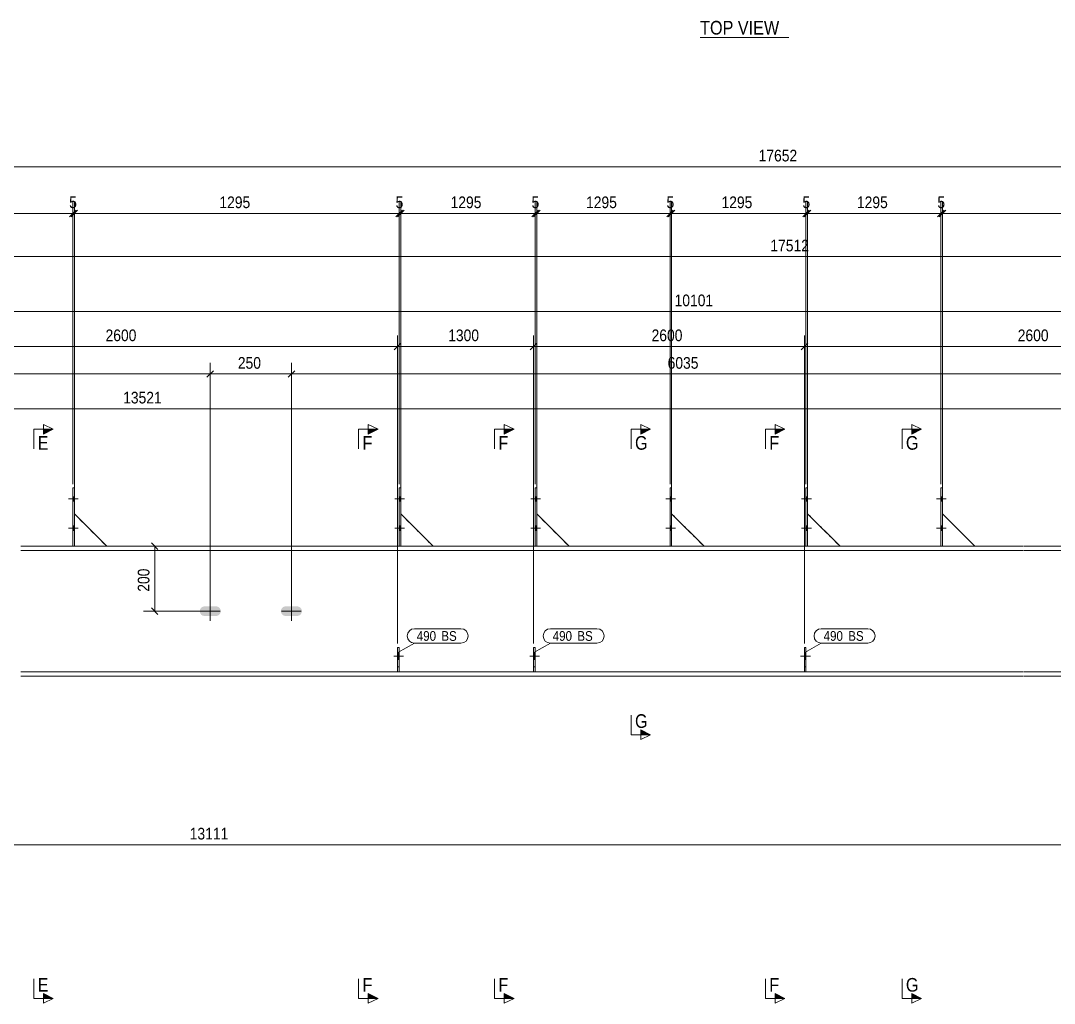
# Model space of a CAD drawing. Header units: millimetres. Extents: x 2 to 1174, y 1 to 825.
# Drawn here: x 360.1 to 625.7, y 324.3 to 576.7 of the extents above; entities that cross this region are included whole.
import ezdxf

# ---------------------------------------------------------------- set-up
doc = ezdxf.new("R2010")
doc.units = ezdxf.units.MM
for name, pattern in [('XKITLINE00', [0]), ('XKITLINE01', [4, 1, -1, 1, -1]), ('XKITLINE02', [4, 2, -2])]:
    doc.linetypes.add(name, pattern=pattern)
for name, color, linetype, lineweight in [('Bolt', 3, 'Continuous', 0), ('Dimensions', 7, 'Continuous', 0), ('OtherObjectType', 7, 'Continuous', 0), ('Part', 2, 'Continuous', 0), ('PartMark', 7, 'Continuous', 0), ('Section', 6, 'Continuous', 0)]:
    doc.layers.add(name, color=color, linetype=linetype, lineweight=lineweight)
doc.styles.add('ARIAL', font='ARIAL.TTF')

# ---------------------------------------------------------------- blocks, each defined once
blk = doc.blocks.new('*A28')
at = {"layer": 'Part', "color": 2, "linetype": 'XKITLINE00', "lineweight": 0}
blk.add_line((382.22, 441.72), (373.89, 450.06), dxfattribs=at)
at = {"layer": 'Part', "color": 7, "linetype": 'XKITLINE01', "lineweight": 0}
for p, q in [((373.89, 450.06), (373.89, 441.72)), ((373.89, 450.06), (373.89, 450.06)), ((373.89, 450.06), (382.22, 441.72)), ((373.89, 441.72), (373.89, 450.06)), ((373.89, 441.72), (382.22, 441.72))]:
    blk.add_line(p, q, dxfattribs=at)
blk = doc.blocks.new('*A29')
at = {"layer": 'Part', "color": 2, "linetype": 'XKITLINE00', "lineweight": 0}
for p, q in [((373.89, 456.72), (373.47, 456.72)), ((373.47, 456.72), (373.47, 441.72)), ((373.89, 441.72), (373.89, 456.72))]:
    blk.add_line(p, q, dxfattribs=at)
at = {"layer": 'Part', "color": 7, "linetype": 'XKITLINE01', "lineweight": 0}
blk.add_line((373.47, 441.72), (373.89, 441.72), dxfattribs=at)
blk = doc.blocks.new('*A30')
at = {"layer": 'Part', "color": 2, "linetype": 'XKITLINE00', "lineweight": 0}
blk.add_line((466.09, 441.72), (457.75, 450.06), dxfattribs=at)
at = {"layer": 'Part', "color": 7, "linetype": 'XKITLINE01', "lineweight": 0}
for p, q in [((457.75, 450.06), (457.75, 441.72)), ((457.75, 450.06), (457.75, 450.06)), ((457.75, 450.06), (466.09, 441.72)), ((457.75, 441.72), (457.75, 450.06)), ((457.75, 441.72), (466.09, 441.72))]:
    blk.add_line(p, q, dxfattribs=at)
blk = doc.blocks.new('*A31')
at = {"layer": 'Part', "color": 2, "linetype": 'XKITLINE00', "lineweight": 0}
for p, q in [((457.75, 456.72), (457.34, 456.72)), ((457.34, 456.72), (457.34, 441.72)), ((457.75, 441.72), (457.75, 456.72))]:
    blk.add_line(p, q, dxfattribs=at)
at = {"layer": 'Part', "color": 7, "linetype": 'XKITLINE01', "lineweight": 0}
blk.add_line((457.34, 441.72), (457.75, 441.72), dxfattribs=at)
blk = doc.blocks.new('*A32')
at = {"layer": 'Part', "color": 2, "linetype": 'XKITLINE00', "lineweight": 0}
for p, q in [((491.85, 409.47), (491.85, 415.72)), ((491.85, 415.72), (492.27, 415.72)), ((492.27, 415.72), (492.27, 409.47))]:
    blk.add_line(p, q, dxfattribs=at)
at = {"layer": 'Part', "color": 7, "linetype": 'XKITLINE01', "lineweight": 0}
for p, q in [((491.85, 410.72), (492.27, 410.72)), ((492.27, 409.47), (491.85, 409.47))]:
    blk.add_line(p, q, dxfattribs=at)
blk = doc.blocks.new('*A33')
at = {"layer": 'Part', "color": 7, "linetype": 'XKITLINE01', "lineweight": 0}
for p, q in [((491.85, 415.72), (491.85, 409.47)), ((492.27, 415.72), (491.85, 415.72)), ((492.27, 409.47), (492.27, 415.72)), ((491.85, 410.72), (492.27, 410.72)), ((491.85, 409.47), (492.27, 409.47))]:
    blk.add_line(p, q, dxfattribs=at)
blk = doc.blocks.new('*A34')
at = {"layer": 'Part', "color": 2, "linetype": 'XKITLINE00', "lineweight": 0}
blk.add_line((501.02, 441.72), (492.69, 450.06), dxfattribs=at)
at = {"layer": 'Part', "color": 7, "linetype": 'XKITLINE01', "lineweight": 0}
for p, q in [((492.69, 450.06), (492.69, 441.72)), ((492.69, 450.06), (492.69, 450.06)), ((492.69, 450.06), (501.02, 441.72)), ((492.69, 441.72), (492.69, 450.06)), ((492.69, 441.72), (501.02, 441.72))]:
    blk.add_line(p, q, dxfattribs=at)
blk = doc.blocks.new('*A35')
at = {"layer": 'Part', "color": 2, "linetype": 'XKITLINE00', "lineweight": 0}
for p, q in [((492.69, 456.72), (492.27, 456.72)), ((492.27, 456.72), (492.27, 441.72)), ((492.69, 441.72), (492.69, 456.72))]:
    blk.add_line(p, q, dxfattribs=at)
at = {"layer": 'Part', "color": 7, "linetype": 'XKITLINE01', "lineweight": 0}
blk.add_line((492.27, 441.72), (492.69, 441.72), dxfattribs=at)
blk = doc.blocks.new('*A36')
at = {"layer": 'Part', "color": 2, "linetype": 'XKITLINE00', "lineweight": 0}
blk.add_line((535.69, 441.72), (527.35, 450.06), dxfattribs=at)
at = {"layer": 'Part', "color": 7, "linetype": 'XKITLINE01', "lineweight": 0}
for p, q in [((527.35, 450.06), (527.35, 441.72)), ((527.35, 450.06), (527.35, 450.06)), ((527.35, 450.06), (535.69, 441.72)), ((527.35, 441.72), (527.35, 450.06)), ((527.35, 441.72), (535.69, 441.72))]:
    blk.add_line(p, q, dxfattribs=at)
blk = doc.blocks.new('*A37')
at = {"layer": 'Part', "color": 2, "linetype": 'XKITLINE00', "lineweight": 0}
for p, q in [((527.35, 456.72), (526.94, 456.72)), ((526.94, 456.72), (526.94, 441.72)), ((527.35, 441.72), (527.35, 456.72))]:
    blk.add_line(p, q, dxfattribs=at)
at = {"layer": 'Part', "color": 7, "linetype": 'XKITLINE01', "lineweight": 0}
blk.add_line((526.94, 441.72), (527.35, 441.72), dxfattribs=at)
blk = doc.blocks.new('*A38')
at = {"layer": 'Part', "color": 2, "linetype": 'XKITLINE00', "lineweight": 0}
for p, q in [((561.45, 409.47), (561.45, 415.72)), ((561.45, 415.72), (561.87, 415.72)), ((561.87, 415.72), (561.87, 409.47))]:
    blk.add_line(p, q, dxfattribs=at)
at = {"layer": 'Part', "color": 7, "linetype": 'XKITLINE01', "lineweight": 0}
for p, q in [((561.45, 410.72), (561.87, 410.72)), ((561.87, 409.47), (561.45, 409.47))]:
    blk.add_line(p, q, dxfattribs=at)
blk = doc.blocks.new('*A39')
at = {"layer": 'Part', "color": 7, "linetype": 'XKITLINE01', "lineweight": 0}
for p, q in [((561.45, 415.72), (561.45, 409.47)), ((561.87, 415.72), (561.45, 415.72)), ((561.87, 409.47), (561.87, 415.72)), ((561.45, 410.72), (561.87, 410.72)), ((561.45, 409.47), (561.87, 409.47))]:
    blk.add_line(p, q, dxfattribs=at)
blk = doc.blocks.new('*A40')
at = {"layer": 'Part', "color": 2, "linetype": 'XKITLINE00', "lineweight": 0}
blk.add_line((570.62, 441.72), (562.29, 450.06), dxfattribs=at)
at = {"layer": 'Part', "color": 7, "linetype": 'XKITLINE01', "lineweight": 0}
for p, q in [((562.29, 450.06), (562.29, 441.72)), ((562.29, 450.06), (562.29, 450.06)), ((562.29, 450.06), (570.62, 441.72)), ((562.29, 441.72), (562.29, 450.06)), ((562.29, 441.72), (570.62, 441.72))]:
    blk.add_line(p, q, dxfattribs=at)
blk = doc.blocks.new('*A41')
at = {"layer": 'Part', "color": 2, "linetype": 'XKITLINE00', "lineweight": 0}
for p, q in [((562.29, 456.72), (561.87, 456.72)), ((561.87, 456.72), (561.87, 441.72)), ((562.29, 441.72), (562.29, 456.72))]:
    blk.add_line(p, q, dxfattribs=at)
at = {"layer": 'Part', "color": 7, "linetype": 'XKITLINE01', "lineweight": 0}
blk.add_line((561.87, 441.72), (562.29, 441.72), dxfattribs=at)
blk = doc.blocks.new('*A42')
at = {"layer": 'Part', "color": 2, "linetype": 'XKITLINE00', "lineweight": 0}
blk.add_line((605.29, 441.72), (596.95, 450.06), dxfattribs=at)
at = {"layer": 'Part', "color": 7, "linetype": 'XKITLINE01', "lineweight": 0}
for p, q in [((596.95, 450.06), (596.95, 441.72)), ((596.95, 450.06), (596.95, 450.06)), ((596.95, 450.06), (605.29, 441.72)), ((596.95, 441.72), (596.95, 450.06)), ((596.95, 441.72), (605.29, 441.72))]:
    blk.add_line(p, q, dxfattribs=at)
blk = doc.blocks.new('*A43')
at = {"layer": 'Part', "color": 2, "linetype": 'XKITLINE00', "lineweight": 0}
for p, q in [((596.95, 456.72), (596.54, 456.72)), ((596.54, 456.72), (596.54, 441.72)), ((596.95, 441.72), (596.95, 456.72))]:
    blk.add_line(p, q, dxfattribs=at)
at = {"layer": 'Part', "color": 7, "linetype": 'XKITLINE01', "lineweight": 0}
blk.add_line((596.54, 441.72), (596.95, 441.72), dxfattribs=at)
blk = doc.blocks.new('*A63')
at = {"layer": 'Bolt'}
for points in [[(406.21, 424.58), (406.11, 425.06), (406.21, 425.53), (406.48, 425.94), (406.88, 426.21), (407.36, 426.31), (410.28, 426.31), (410.76, 426.21), (411.16, 425.94), (411.43, 425.53), (411.53, 425.06), (411.43, 424.58), (411.16, 424.17), (410.76, 423.9), (410.28, 423.81), (407.36, 423.81), (406.88, 423.9), (406.48, 424.17)], [(427.04, 424.58), (426.94, 425.06), (427.04, 425.53), (427.31, 425.94), (427.72, 426.21), (428.19, 426.31), (431.11, 426.31), (431.59, 426.21), (431.99, 425.94), (432.27, 425.53), (432.36, 425.06), (432.27, 424.58), (431.99, 424.17), (431.59, 423.9), (431.11, 423.81), (428.19, 423.81), (427.72, 423.9), (427.31, 424.17)], [(629.27, 424.58), (629.18, 425.06), (629.27, 425.53), (629.54, 425.94), (629.95, 426.21), (630.43, 426.31), (633.34, 426.31), (633.82, 426.21), (634.23, 425.94), (634.5, 425.53), (634.59, 425.06), (634.5, 424.58), (634.23, 424.17), (633.82, 423.9), (633.34, 423.81), (630.43, 423.81), (629.95, 423.9), (629.54, 424.17)], [(650.11, 424.58), (650.01, 425.06), (650.11, 425.53), (650.38, 425.94), (650.78, 426.21), (651.26, 426.31), (654.18, 426.31), (654.66, 426.21), (655.06, 425.94), (655.33, 425.53), (655.43, 425.06), (655.33, 424.58), (655.06, 424.17), (654.66, 423.9), (654.18, 423.81), (651.26, 423.81), (650.78, 423.9), (650.38, 424.17)]]:
    blk.add_hatch(color=3, dxfattribs=at).paths.add_polyline_path(points, flags=17)
at = {"layer": 'Bolt', "color": 3, "linetype": 'XKITLINE00', "lineweight": 0}
for p, q in [((411.32, 425.06), (406.32, 425.06)), ((408.82, 422.56), (408.82, 427.56)), ((432.15, 425.06), (427.15, 425.06)), ((429.65, 422.56), (429.65, 427.56)), ((634.39, 425.06), (629.39, 425.06)), ((631.89, 422.56), (631.89, 427.56)), ((655.22, 425.06), (650.22, 425.06)), ((652.72, 422.56), (652.72, 427.56))]:
    blk.add_line(p, q, dxfattribs=at)
blk = doc.blocks.new('*A66')
at = {"layer": 'Bolt', "color": 3, "linetype": 'XKITLINE02', "lineweight": 0}
for p, q in [((457.34, 414.29), (456.92, 414.29)), ((458.46, 413.47), (455.96, 413.47)), ((457.34, 412.65), (456.92, 412.65))]:
    blk.add_line(p, q, dxfattribs=at)
blk = doc.blocks.new('*A67')
at = {"layer": 'Bolt'}
blk.add_hatch(color=3, dxfattribs=at).paths.add_polyline_path([(457.34, 412.65), (456.92, 412.65), (456.92, 414.29), (457.34, 414.29)], flags=17)
at = {"layer": 'Bolt', "color": 3, "linetype": 'XKITLINE00', "lineweight": 0}
for p, q in [((457.34, 414.29), (456.92, 414.29)), ((458.46, 413.47), (455.96, 413.47)), ((457.34, 412.65), (456.92, 412.65))]:
    blk.add_line(p, q, dxfattribs=at)
blk = doc.blocks.new('*A81')
at = {"layer": 'Bolt'}
for points in [[(373.47, 454.47), (373.89, 454.47), (373.89, 453.31), (373.47, 453.31)], [(373.47, 454.47), (373.89, 454.47), (373.89, 453.31), (373.47, 453.31)], [(373.47, 446.97), (373.89, 446.97), (373.89, 445.81), (373.47, 445.81)], [(373.47, 446.97), (373.89, 446.97), (373.89, 445.81), (373.47, 445.81)]]:
    blk.add_hatch(color=3, dxfattribs=at).paths.add_polyline_path(points, flags=17)
at = {"layer": 'Bolt', "color": 3, "linetype": 'XKITLINE00', "lineweight": 0}
for p, q in [((373.89, 454.47), (373.47, 454.47)), ((373.89, 454.47), (373.47, 454.47)), ((374.85, 453.89), (372.35, 453.89)), ((374.85, 453.89), (372.35, 453.89)), ((373.89, 453.31), (373.47, 453.31)), ((373.89, 453.31), (373.47, 453.31)), ((374.85, 446.39), (372.35, 446.39)), ((374.85, 446.39), (372.35, 446.39)), ((373.89, 446.97), (373.47, 446.97)), ((373.89, 446.97), (373.47, 446.97)), ((373.89, 445.81), (373.47, 445.81)), ((373.89, 445.81), (373.47, 445.81))]:
    blk.add_line(p, q, dxfattribs=at)
blk = doc.blocks.new('*A82')
at = {"layer": 'Bolt'}
for points in [[(457.34, 454.47), (457.75, 454.47), (457.75, 453.31), (457.34, 453.31)], [(457.34, 454.47), (457.75, 454.47), (457.75, 453.31), (457.34, 453.31)], [(457.34, 446.97), (457.75, 446.97), (457.75, 445.81), (457.34, 445.81)], [(457.34, 446.97), (457.75, 446.97), (457.75, 445.81), (457.34, 445.81)]]:
    blk.add_hatch(color=3, dxfattribs=at).paths.add_polyline_path(points, flags=17)
at = {"layer": 'Bolt', "color": 3, "linetype": 'XKITLINE00', "lineweight": 0}
for p, q in [((457.75, 454.47), (457.34, 454.47)), ((457.75, 454.47), (457.34, 454.47)), ((458.72, 453.89), (456.22, 453.89)), ((458.72, 453.89), (456.22, 453.89)), ((457.75, 453.31), (457.34, 453.31)), ((457.75, 453.31), (457.34, 453.31)), ((458.72, 446.39), (456.22, 446.39)), ((458.72, 446.39), (456.22, 446.39)), ((457.75, 446.97), (457.34, 446.97)), ((457.75, 446.97), (457.34, 446.97)), ((457.75, 445.81), (457.34, 445.81)), ((457.75, 445.81), (457.34, 445.81))]:
    blk.add_line(p, q, dxfattribs=at)
blk = doc.blocks.new('*A83')
at = {"layer": 'Bolt'}
blk.add_hatch(color=3, dxfattribs=at).paths.add_polyline_path([(492.27, 412.65), (491.85, 412.65), (491.85, 414.29), (492.27, 414.29)], flags=17)
at = {"layer": 'Bolt', "color": 3, "linetype": 'XKITLINE00', "lineweight": 0}
for p, q in [((492.27, 414.29), (491.85, 414.29)), ((493.39, 413.47), (490.89, 413.47)), ((492.27, 412.65), (491.85, 412.65))]:
    blk.add_line(p, q, dxfattribs=at)
blk = doc.blocks.new('*A84')
at = {"layer": 'Bolt', "color": 3, "linetype": 'XKITLINE02', "lineweight": 0}
for p, q in [((492.27, 414.29), (491.85, 414.29)), ((493.39, 413.47), (490.89, 413.47)), ((492.27, 412.65), (491.85, 412.65))]:
    blk.add_line(p, q, dxfattribs=at)
blk = doc.blocks.new('*A85')
at = {"layer": 'Bolt'}
for points in [[(492.27, 454.47), (492.69, 454.47), (492.69, 453.31), (492.27, 453.31)], [(492.27, 454.47), (492.69, 454.47), (492.69, 453.31), (492.27, 453.31)], [(492.27, 446.97), (492.69, 446.97), (492.69, 445.81), (492.27, 445.81)], [(492.27, 446.97), (492.69, 446.97), (492.69, 445.81), (492.27, 445.81)]]:
    blk.add_hatch(color=3, dxfattribs=at).paths.add_polyline_path(points, flags=17)
at = {"layer": 'Bolt', "color": 3, "linetype": 'XKITLINE00', "lineweight": 0}
for p, q in [((492.69, 454.47), (492.27, 454.47)), ((492.69, 454.47), (492.27, 454.47)), ((493.65, 453.89), (491.15, 453.89)), ((493.65, 453.89), (491.15, 453.89)), ((492.69, 453.31), (492.27, 453.31)), ((492.69, 453.31), (492.27, 453.31)), ((493.65, 446.39), (491.15, 446.39)), ((493.65, 446.39), (491.15, 446.39)), ((492.69, 446.97), (492.27, 446.97)), ((492.69, 446.97), (492.27, 446.97)), ((492.69, 445.81), (492.27, 445.81)), ((492.69, 445.81), (492.27, 445.81))]:
    blk.add_line(p, q, dxfattribs=at)
blk = doc.blocks.new('*A86')
at = {"layer": 'Bolt'}
for points in [[(526.94, 454.47), (527.35, 454.47), (527.35, 453.31), (526.94, 453.31)], [(526.94, 454.47), (527.35, 454.47), (527.35, 453.31), (526.94, 453.31)], [(526.94, 446.97), (527.35, 446.97), (527.35, 445.81), (526.94, 445.81)], [(526.94, 446.97), (527.35, 446.97), (527.35, 445.81), (526.94, 445.81)]]:
    blk.add_hatch(color=3, dxfattribs=at).paths.add_polyline_path(points, flags=17)
at = {"layer": 'Bolt', "color": 3, "linetype": 'XKITLINE00', "lineweight": 0}
for p, q in [((527.35, 454.47), (526.94, 454.47)), ((527.35, 454.47), (526.94, 454.47)), ((528.32, 453.89), (525.82, 453.89)), ((528.32, 453.89), (525.82, 453.89)), ((527.35, 453.31), (526.94, 453.31)), ((527.35, 453.31), (526.94, 453.31)), ((528.32, 446.39), (525.82, 446.39)), ((528.32, 446.39), (525.82, 446.39)), ((527.35, 446.97), (526.94, 446.97)), ((527.35, 446.97), (526.94, 446.97)), ((527.35, 445.81), (526.94, 445.81)), ((527.35, 445.81), (526.94, 445.81))]:
    blk.add_line(p, q, dxfattribs=at)
blk = doc.blocks.new('*A87')
at = {"layer": 'Bolt'}
blk.add_hatch(color=3, dxfattribs=at).paths.add_polyline_path([(561.87, 412.65), (561.45, 412.65), (561.45, 414.29), (561.87, 414.29)], flags=17)
at = {"layer": 'Bolt', "color": 3, "linetype": 'XKITLINE00', "lineweight": 0}
for p, q in [((561.87, 414.29), (561.45, 414.29)), ((562.99, 413.47), (560.49, 413.47)), ((561.87, 412.65), (561.45, 412.65))]:
    blk.add_line(p, q, dxfattribs=at)
blk = doc.blocks.new('*A88')
at = {"layer": 'Bolt', "color": 3, "linetype": 'XKITLINE02', "lineweight": 0}
for p, q in [((561.87, 414.29), (561.45, 414.29)), ((562.99, 413.47), (560.49, 413.47)), ((561.87, 412.65), (561.45, 412.65))]:
    blk.add_line(p, q, dxfattribs=at)
blk = doc.blocks.new('*A89')
at = {"layer": 'Bolt'}
for points in [[(561.87, 454.47), (562.29, 454.47), (562.29, 453.31), (561.87, 453.31)], [(561.87, 454.47), (562.29, 454.47), (562.29, 453.31), (561.87, 453.31)], [(561.87, 446.97), (562.29, 446.97), (562.29, 445.81), (561.87, 445.81)], [(561.87, 446.97), (562.29, 446.97), (562.29, 445.81), (561.87, 445.81)]]:
    blk.add_hatch(color=3, dxfattribs=at).paths.add_polyline_path(points, flags=17)
at = {"layer": 'Bolt', "color": 3, "linetype": 'XKITLINE00', "lineweight": 0}
for p, q in [((562.29, 454.47), (561.87, 454.47)), ((562.29, 454.47), (561.87, 454.47)), ((563.25, 453.89), (560.75, 453.89)), ((563.25, 453.89), (560.75, 453.89)), ((562.29, 453.31), (561.87, 453.31)), ((562.29, 453.31), (561.87, 453.31)), ((563.25, 446.39), (560.75, 446.39)), ((563.25, 446.39), (560.75, 446.39)), ((562.29, 446.97), (561.87, 446.97)), ((562.29, 446.97), (561.87, 446.97)), ((562.29, 445.81), (561.87, 445.81)), ((562.29, 445.81), (561.87, 445.81))]:
    blk.add_line(p, q, dxfattribs=at)
blk = doc.blocks.new('*A90')
at = {"layer": 'Bolt'}
for points in [[(596.54, 454.47), (596.95, 454.47), (596.95, 453.31), (596.54, 453.31)], [(596.54, 454.47), (596.95, 454.47), (596.95, 453.31), (596.54, 453.31)], [(596.54, 446.97), (596.95, 446.97), (596.95, 445.81), (596.54, 445.81)], [(596.54, 446.97), (596.95, 446.97), (596.95, 445.81), (596.54, 445.81)]]:
    blk.add_hatch(color=3, dxfattribs=at).paths.add_polyline_path(points, flags=17)
at = {"layer": 'Bolt', "color": 3, "linetype": 'XKITLINE00', "lineweight": 0}
for p, q in [((596.95, 454.47), (596.54, 454.47)), ((596.95, 454.47), (596.54, 454.47)), ((597.92, 453.89), (595.42, 453.89)), ((597.92, 453.89), (595.42, 453.89)), ((596.95, 453.31), (596.54, 453.31)), ((596.95, 453.31), (596.54, 453.31)), ((597.92, 446.39), (595.42, 446.39)), ((597.92, 446.39), (595.42, 446.39)), ((596.95, 446.97), (596.54, 446.97)), ((596.95, 446.97), (596.54, 446.97)), ((596.95, 445.81), (596.54, 445.81)), ((596.95, 445.81), (596.54, 445.81))]:
    blk.add_line(p, q, dxfattribs=at)
blk = doc.blocks.new('*A96')
at = {"layer": 'Part', "color": 2, "linetype": 'XKITLINE00', "lineweight": 0}
for p, q in [((394.72, 441.72), (360.15, 441.72)), ((443.65, 441.72), (394.82, 441.72)), ((478.59, 441.72), (443.75, 441.72)), ((513.52, 441.72), (478.69, 441.72)), ((548.19, 441.72), (513.62, 441.72)), ((583.12, 441.72), (548.29, 441.72)), ((617.79, 441.72), (583.22, 441.72)), ((666.72, 441.72), (617.89, 441.72)), ((394.72, 440.64), (360.15, 440.64)), ((443.65, 440.64), (394.82, 440.64)), ((478.59, 440.64), (443.75, 440.64)), ((513.52, 440.64), (478.69, 440.64)), ((548.19, 440.64), (513.62, 440.64)), ((583.12, 440.64), (548.29, 440.64)), ((617.79, 440.64), (583.22, 440.64)), ((666.72, 440.64), (617.89, 440.64)), ((394.72, 409.47), (360.15, 409.47)), ((443.65, 409.47), (394.82, 409.47)), ((478.59, 409.47), (443.75, 409.47)), ((513.52, 409.47), (478.69, 409.47)), ((548.19, 409.47), (513.62, 409.47)), ((583.12, 409.47), (548.29, 409.47)), ((617.79, 409.47), (583.22, 409.47)), ((666.72, 409.47), (617.89, 409.47)), ((360.15, 408.39), (394.72, 408.39)), ((394.82, 408.39), (443.65, 408.39)), ((443.75, 408.39), (478.59, 408.39)), ((478.69, 408.39), (513.52, 408.39)), ((513.62, 408.39), (548.19, 408.39)), ((548.29, 408.39), (583.12, 408.39)), ((583.22, 408.39), (617.79, 408.39)), ((617.89, 408.39), (666.72, 408.39))]:
    blk.add_line(p, q, dxfattribs=at)
blk = doc.blocks.new('*A100')
at = {"layer": 'Part', "color": 7, "linetype": 'XKITLINE01', "lineweight": 0}
for p, q in [((456.92, 415.72), (456.92, 409.47)), ((457.34, 415.72), (456.92, 415.72)), ((457.34, 409.47), (457.34, 415.72)), ((456.92, 410.72), (457.34, 410.72)), ((456.92, 409.47), (457.34, 409.47))]:
    blk.add_line(p, q, dxfattribs=at)
blk = doc.blocks.new('*A101')
at = {"layer": 'Part', "color": 2, "linetype": 'XKITLINE00', "lineweight": 0}
for p, q in [((456.92, 409.47), (456.92, 415.72)), ((456.92, 415.72), (457.34, 415.72)), ((457.34, 415.72), (457.34, 409.47))]:
    blk.add_line(p, q, dxfattribs=at)
at = {"layer": 'Part', "color": 7, "linetype": 'XKITLINE01', "lineweight": 0}
for p, q in [((456.92, 410.72), (457.34, 410.72)), ((457.34, 409.47), (456.92, 409.47))]:
    blk.add_line(p, q, dxfattribs=at)
blk = doc.blocks.new('*A273')
at = {"layer": 'Dimensions', "color": 7, "linetype": 'XKITLINE00', "lineweight": 0}
blk.add_line((53.67, 539.23), (1056.86, 539.23), dxfattribs=at)
at = {"layer": 'Dimensions', "color": 3, "style": 'ARIAL', "width": 0.85}
blk.add_text('17652', height=3, dxfattribs=at).set_placement((549.7, 540.58))
blk = doc.blocks.new('*A279')
at = {"layer": 'Dimensions', "color": 7, "linetype": 'XKITLINE00', "lineweight": 0}
blk.add_line((62.53, 516.13), (1054.04, 516.13), dxfattribs=at)
at = {"layer": 'Dimensions', "color": 3, "style": 'ARIAL', "width": 0.85}
blk.add_text('17512', height=3, dxfattribs=at).set_placement((552.72, 517.48))
blk = doc.blocks.new('*A280')
at = {"layer": 'Dimensions', "color": 7, "linetype": 'XKITLINE00', "lineweight": 0}
blk.add_line((346.72, 502.04), (720.63, 502.04), dxfattribs=at)
at = {"layer": 'Dimensions', "color": 3, "style": 'ARIAL', "width": 0.85}
blk.add_text('10101', height=3, dxfattribs=at).set_placement((528.11, 503.39))
blk = doc.blocks.new('*A284')
at = {"layer": 'Dimensions', "color": 7, "linetype": 'XKITLINE00', "lineweight": 0}
blk.add_line((62.53, 477.06), (721.47, 477.06), dxfattribs=at)
at = {"layer": 'Dimensions', "color": 3, "style": 'ARIAL', "width": 0.85}
blk.add_text('13521', height=3, dxfattribs=at).set_placement((386.43, 478.41))
blk = doc.blocks.new('*A285')
at = {"layer": 'Dimensions', "color": 7, "linetype": 'XKITLINE00', "lineweight": 0}
blk.add_line((96.72, 365.06), (721.47, 365.06), dxfattribs=at)
at = {"layer": 'Dimensions', "color": 3, "style": 'ARIAL', "width": 0.85}
blk.add_text('13111', height=3, dxfattribs=at).set_placement((403.53, 366.41))
blk = doc.blocks.new('*A286')
at = {"layer": 'Section'}
for points in [[(553.95, 471.78), (556.45, 471.78), (553.95, 470.53)], [(553.95, 326.83), (556.45, 325.58), (553.95, 325.58)]]:
    blk.add_hatch(color=3, dxfattribs=at).paths.add_polyline_path(points, flags=17)
at = {"layer": 'Section', "color": 3, "linetype": 'XKITLINE00', "lineweight": 0}
for p, q in [((553.95, 470.53), (553.95, 473.03)), ((553.95, 473.03), (556.45, 471.78)), ((556.45, 471.78), (553.95, 470.53)), ((556.45, 325.58), (553.95, 326.83)), ((553.95, 326.83), (553.95, 324.33)), ((556.45, 325.58), (553.95, 324.33))]:
    blk.add_line(p, q, dxfattribs=at)
at = {"layer": 'Section', "color": 1, "linetype": 'XKITLINE00', "lineweight": 0}
for p, q in [((551.45, 471.78), (551.45, 466.78)), ((551.45, 471.78), (556.45, 471.78)), ((551.45, 325.58), (551.45, 330.58)), ((551.45, 325.58), (556.45, 325.58))]:
    blk.add_line(p, q, dxfattribs=at)
at = {"layer": 'Section', "color": 7, "style": 'ARIAL', "width": 0.85}
for p in [(552.45, 466.53), (552.45, 327.33)]:
    blk.add_text('F', height=3.5, dxfattribs=at).set_placement(p)
blk = doc.blocks.new('*A287')
at = {"layer": 'Section'}
for points in [[(449.42, 471.78), (451.92, 471.78), (449.42, 470.53)], [(449.42, 326.83), (451.92, 325.58), (449.42, 325.58)]]:
    blk.add_hatch(color=3, dxfattribs=at).paths.add_polyline_path(points, flags=17)
at = {"layer": 'Section', "color": 3, "linetype": 'XKITLINE00', "lineweight": 0}
for p, q in [((449.42, 470.53), (449.42, 473.03)), ((449.42, 473.03), (451.92, 471.78)), ((451.92, 471.78), (449.42, 470.53)), ((451.92, 325.58), (449.42, 326.83)), ((449.42, 326.83), (449.42, 324.33)), ((451.92, 325.58), (449.42, 324.33))]:
    blk.add_line(p, q, dxfattribs=at)
at = {"layer": 'Section', "color": 1, "linetype": 'XKITLINE00', "lineweight": 0}
for p, q in [((446.92, 471.78), (446.92, 466.78)), ((446.92, 471.78), (451.92, 471.78)), ((446.92, 325.58), (446.92, 330.58)), ((446.92, 325.58), (451.92, 325.58))]:
    blk.add_line(p, q, dxfattribs=at)
at = {"layer": 'Section', "color": 7, "style": 'ARIAL', "width": 0.85}
for p in [(447.92, 466.53), (447.92, 327.33)]:
    blk.add_text('F', height=3.5, dxfattribs=at).set_placement(p)
blk = doc.blocks.new('*A288')
at = {"layer": 'Section'}
for points in [[(519.44, 471.78), (521.94, 471.78), (519.44, 470.53)], [(519.44, 394.58), (521.94, 393.33), (519.44, 393.33)]]:
    blk.add_hatch(color=3, dxfattribs=at).paths.add_polyline_path(points, flags=17)
at = {"layer": 'Section', "color": 3, "linetype": 'XKITLINE00', "lineweight": 0}
for p, q in [((519.44, 470.53), (519.44, 473.03)), ((519.44, 473.03), (521.94, 471.78)), ((521.94, 471.78), (519.44, 470.53)), ((521.94, 393.33), (519.44, 394.58)), ((519.44, 394.58), (519.44, 392.08)), ((521.94, 393.33), (519.44, 392.08))]:
    blk.add_line(p, q, dxfattribs=at)
at = {"layer": 'Section', "color": 1, "linetype": 'XKITLINE00', "lineweight": 0}
for p, q in [((516.94, 471.78), (516.94, 466.78)), ((516.94, 471.78), (521.94, 471.78)), ((516.94, 393.33), (516.94, 398.33)), ((516.94, 393.33), (521.94, 393.33))]:
    blk.add_line(p, q, dxfattribs=at)
at = {"layer": 'Section', "color": 7, "style": 'ARIAL', "width": 0.85}
for p in [(517.94, 466.53), (517.94, 395.08)]:
    blk.add_text('G', height=3.5, dxfattribs=at).set_placement(p)
blk = doc.blocks.new('*A289')
at = {"layer": 'Section'}
for points in [[(365.97, 471.78), (368.47, 471.78), (365.97, 470.53)], [(365.97, 326.83), (368.47, 325.58), (365.97, 325.58)]]:
    blk.add_hatch(color=3, dxfattribs=at).paths.add_polyline_path(points, flags=17)
at = {"layer": 'Section', "color": 3, "linetype": 'XKITLINE00', "lineweight": 0}
for p, q in [((365.97, 470.53), (365.97, 473.03)), ((365.97, 473.03), (368.47, 471.78)), ((368.47, 471.78), (365.97, 470.53)), ((368.47, 325.58), (365.97, 326.83)), ((365.97, 326.83), (365.97, 324.33)), ((368.47, 325.58), (365.97, 324.33))]:
    blk.add_line(p, q, dxfattribs=at)
at = {"layer": 'Section', "color": 1, "linetype": 'XKITLINE00', "lineweight": 0}
for p, q in [((363.47, 471.78), (363.47, 466.78)), ((363.47, 471.78), (368.47, 471.78)), ((363.47, 325.58), (363.47, 330.58)), ((363.47, 325.58), (368.47, 325.58))]:
    blk.add_line(p, q, dxfattribs=at)
at = {"layer": 'Section', "color": 7, "style": 'ARIAL', "width": 0.85}
for p in [(364.47, 466.53), (364.47, 327.33)]:
    blk.add_text('E', height=3.5, dxfattribs=at).set_placement(p)
blk = doc.blocks.new('*A290')
at = {"layer": 'Dimensions', "color": 7, "linetype": 'XKITLINE00', "lineweight": 0}
for p, q in [((408.82, 426.06), (408.82, 488.83)), ((409.67, 486.83), (407.97, 485.13)), ((98.07, 485.98), (408.82, 485.98))]:
    blk.add_line(p, q, dxfattribs=at)
at = {"layer": 'Dimensions', "color": 3}
blk.add_point((408.82, 485.98), dxfattribs=at)
blk = doc.blocks.new('*A298')
at = {"layer": 'Dimensions', "color": 7, "linetype": 'XKITLINE00', "lineweight": 0}
for p, q in [((316.64, 451.06), (316.64, 530.08)), ((373.47, 457.72), (373.47, 530.08)), ((317.49, 528.08), (315.79, 526.38)), ((316.64, 527.23), (373.47, 527.23)), ((374.32, 528.08), (372.62, 526.38))]:
    blk.add_line(p, q, dxfattribs=at)
at = {"layer": 'Dimensions', "color": 3}
for p in [(316.64, 527.23), (373.47, 527.23)]:
    blk.add_point(p, dxfattribs=at)
at = {"layer": 'Dimensions', "color": 3, "style": 'ARIAL', "width": 0.85}
blk.add_text('1295', height=3, dxfattribs=at).set_placement((340.61, 528.58))
blk = doc.blocks.new('*A299')
at = {"layer": 'Dimensions', "color": 7, "linetype": 'XKITLINE00', "lineweight": 0}
for p, q in [((373.47, 457.72), (373.47, 530.08)), ((373.89, 451.06), (373.89, 530.08)), ((374.32, 528.08), (372.62, 526.38)), ((374.73, 528.08), (373.04, 526.38)), ((373.47, 527.23), (373.89, 527.23))]:
    blk.add_line(p, q, dxfattribs=at)
at = {"layer": 'Dimensions', "color": 3}
for p in [(373.47, 527.23), (373.89, 527.23)]:
    blk.add_point(p, dxfattribs=at)
at = {"layer": 'Dimensions', "color": 3, "style": 'ARIAL', "width": 0.85}
blk.add_text('5', height=3, dxfattribs=at).set_placement((372.56, 528.58))
blk = doc.blocks.new('*A300')
at = {"layer": 'Dimensions', "color": 7, "linetype": 'XKITLINE00', "lineweight": 0}
for p, q in [((373.89, 451.06), (373.89, 530.08)), ((457.34, 457.72), (457.34, 530.08)), ((374.73, 528.08), (373.04, 526.38)), ((373.89, 527.23), (457.34, 527.23)), ((458.18, 528.08), (456.49, 526.38))]:
    blk.add_line(p, q, dxfattribs=at)
at = {"layer": 'Dimensions', "color": 3}
for p in [(373.89, 527.23), (457.34, 527.23)]:
    blk.add_point(p, dxfattribs=at)
at = {"layer": 'Dimensions', "color": 3, "style": 'ARIAL', "width": 0.85}
blk.add_text('1295', height=3, dxfattribs=at).set_placement((411.16, 528.58))
blk = doc.blocks.new('*A301')
at = {"layer": 'Dimensions', "color": 7, "linetype": 'XKITLINE00', "lineweight": 0}
for p, q in [((457.34, 457.72), (457.34, 530.08)), ((457.75, 451.06), (457.75, 530.08)), ((458.18, 528.08), (456.49, 526.38)), ((458.6, 528.08), (456.9, 526.38)), ((457.34, 527.23), (457.75, 527.23))]:
    blk.add_line(p, q, dxfattribs=at)
at = {"layer": 'Dimensions', "color": 3}
for p in [(457.34, 527.23), (457.75, 527.23)]:
    blk.add_point(p, dxfattribs=at)
at = {"layer": 'Dimensions', "color": 3, "style": 'ARIAL', "width": 0.85}
blk.add_text('5', height=3, dxfattribs=at).set_placement((456.43, 528.58))
blk = doc.blocks.new('*A302')
at = {"layer": 'Dimensions', "color": 7, "linetype": 'XKITLINE00', "lineweight": 0}
for p, q in [((457.75, 451.06), (457.75, 530.08)), ((492.27, 457.72), (492.27, 530.08)), ((458.6, 528.08), (456.9, 526.38)), ((457.75, 527.23), (492.27, 527.23)), ((493.12, 528.08), (491.42, 526.38))]:
    blk.add_line(p, q, dxfattribs=at)
at = {"layer": 'Dimensions', "color": 3}
for p in [(457.75, 527.23), (492.27, 527.23)]:
    blk.add_point(p, dxfattribs=at)
at = {"layer": 'Dimensions', "color": 3, "style": 'ARIAL', "width": 0.85}
blk.add_text('1295', height=3, dxfattribs=at).set_placement((470.56, 528.58))
blk = doc.blocks.new('*A303')
at = {"layer": 'Dimensions', "color": 7, "linetype": 'XKITLINE00', "lineweight": 0}
for p, q in [((492.27, 457.72), (492.27, 530.08)), ((492.69, 451.06), (492.69, 530.08)), ((493.12, 528.08), (491.42, 526.38)), ((493.53, 528.08), (491.84, 526.38)), ((492.27, 527.23), (492.69, 527.23))]:
    blk.add_line(p, q, dxfattribs=at)
at = {"layer": 'Dimensions', "color": 3}
for p in [(492.27, 527.23), (492.69, 527.23)]:
    blk.add_point(p, dxfattribs=at)
at = {"layer": 'Dimensions', "color": 3, "style": 'ARIAL', "width": 0.85}
blk.add_text('5', height=3, dxfattribs=at).set_placement((491.36, 528.58))
blk = doc.blocks.new('*A304')
at = {"layer": 'Dimensions', "color": 7, "linetype": 'XKITLINE00', "lineweight": 0}
for p, q in [((492.69, 451.06), (492.69, 530.08)), ((526.94, 457.72), (526.94, 530.08)), ((493.53, 528.08), (491.84, 526.38)), ((492.69, 527.23), (526.94, 527.23)), ((527.78, 528.08), (526.09, 526.38))]:
    blk.add_line(p, q, dxfattribs=at)
at = {"layer": 'Dimensions', "color": 3}
for p in [(492.69, 527.23), (526.94, 527.23)]:
    blk.add_point(p, dxfattribs=at)
at = {"layer": 'Dimensions', "color": 3, "style": 'ARIAL', "width": 0.85}
blk.add_text('1295', height=3, dxfattribs=at).set_placement((505.36, 528.58))
blk = doc.blocks.new('*A305')
at = {"layer": 'Dimensions', "color": 7, "linetype": 'XKITLINE00', "lineweight": 0}
for p, q in [((526.94, 457.72), (526.94, 530.08)), ((527.35, 451.06), (527.35, 530.08)), ((527.78, 528.08), (526.09, 526.38)), ((528.2, 528.08), (526.5, 526.38)), ((526.94, 527.23), (527.35, 527.23))]:
    blk.add_line(p, q, dxfattribs=at)
at = {"layer": 'Dimensions', "color": 3}
for p in [(526.94, 527.23), (527.35, 527.23)]:
    blk.add_point(p, dxfattribs=at)
at = {"layer": 'Dimensions', "color": 3, "style": 'ARIAL', "width": 0.85}
blk.add_text('5', height=3, dxfattribs=at).set_placement((526.03, 528.58))
blk = doc.blocks.new('*A306')
at = {"layer": 'Dimensions', "color": 7, "linetype": 'XKITLINE00', "lineweight": 0}
for p, q in [((527.35, 451.06), (527.35, 530.08)), ((561.87, 457.72), (561.87, 530.08)), ((528.2, 528.08), (526.5, 526.38)), ((527.35, 527.23), (561.87, 527.23)), ((562.72, 528.08), (561.02, 526.38))]:
    blk.add_line(p, q, dxfattribs=at)
at = {"layer": 'Dimensions', "color": 3}
for p in [(527.35, 527.23), (561.87, 527.23)]:
    blk.add_point(p, dxfattribs=at)
at = {"layer": 'Dimensions', "color": 3, "style": 'ARIAL', "width": 0.85}
blk.add_text('1295', height=3, dxfattribs=at).set_placement((540.16, 528.58))
blk = doc.blocks.new('*A307')
at = {"layer": 'Dimensions', "color": 7, "linetype": 'XKITLINE00', "lineweight": 0}
for p, q in [((561.87, 457.72), (561.87, 530.08)), ((562.29, 451.06), (562.29, 530.08)), ((562.72, 528.08), (561.02, 526.38)), ((563.13, 528.08), (561.44, 526.38)), ((561.87, 527.23), (562.29, 527.23))]:
    blk.add_line(p, q, dxfattribs=at)
at = {"layer": 'Dimensions', "color": 3}
for p in [(561.87, 527.23), (562.29, 527.23)]:
    blk.add_point(p, dxfattribs=at)
at = {"layer": 'Dimensions', "color": 3, "style": 'ARIAL', "width": 0.85}
blk.add_text('5', height=3, dxfattribs=at).set_placement((560.96, 528.58))
blk = doc.blocks.new('*A308')
at = {"layer": 'Dimensions', "color": 7, "linetype": 'XKITLINE00', "lineweight": 0}
for p, q in [((562.29, 451.06), (562.29, 530.08)), ((596.54, 457.72), (596.54, 530.08)), ((563.13, 528.08), (561.44, 526.38)), ((562.29, 527.23), (596.54, 527.23)), ((597.38, 528.08), (595.69, 526.38))]:
    blk.add_line(p, q, dxfattribs=at)
at = {"layer": 'Dimensions', "color": 3}
for p in [(562.29, 527.23), (596.54, 527.23)]:
    blk.add_point(p, dxfattribs=at)
at = {"layer": 'Dimensions', "color": 3, "style": 'ARIAL', "width": 0.85}
blk.add_text('1295', height=3, dxfattribs=at).set_placement((574.96, 528.58))
blk = doc.blocks.new('*A309')
at = {"layer": 'Dimensions', "color": 7, "linetype": 'XKITLINE00', "lineweight": 0}
for p, q in [((596.54, 457.72), (596.54, 530.08)), ((596.95, 451.06), (596.95, 530.08)), ((597.38, 528.08), (595.69, 526.38)), ((597.8, 528.08), (596.1, 526.38)), ((596.54, 527.23), (596.95, 527.23))]:
    blk.add_line(p, q, dxfattribs=at)
at = {"layer": 'Dimensions', "color": 3}
for p in [(596.54, 527.23), (596.95, 527.23)]:
    blk.add_point(p, dxfattribs=at)
at = {"layer": 'Dimensions', "color": 3, "style": 'ARIAL', "width": 0.85}
blk.add_text('5', height=3, dxfattribs=at).set_placement((595.63, 528.58))
blk = doc.blocks.new('*A310')
at = {"layer": 'Dimensions', "color": 7, "linetype": 'XKITLINE00', "lineweight": 0}
for p, q in [((596.95, 451.06), (596.95, 530.08)), ((680.4, 457.72), (680.4, 530.08)), ((597.8, 528.08), (596.1, 526.38)), ((596.95, 527.23), (680.4, 527.23)), ((681.25, 528.08), (679.55, 526.38))]:
    blk.add_line(p, q, dxfattribs=at)
at = {"layer": 'Dimensions', "color": 3}
for p in [(596.95, 527.23), (680.4, 527.23)]:
    blk.add_point(p, dxfattribs=at)
at = {"layer": 'Dimensions', "color": 3, "style": 'ARIAL', "width": 0.85}
blk.add_text('1295', height=3, dxfattribs=at).set_placement((634.23, 528.58))
blk = doc.blocks.new('*A312')
at = {"layer": 'Dimensions', "color": 7, "linetype": 'XKITLINE00', "lineweight": 0}
for p, q in [((315.81, 416.72), (315.81, 495.91)), ((456.92, 416.72), (456.92, 495.91)), ((316.66, 493.9), (314.96, 492.21)), ((315.81, 493.06), (456.92, 493.06)), ((457.77, 493.9), (456.07, 492.21))]:
    blk.add_line(p, q, dxfattribs=at)
at = {"layer": 'Dimensions', "color": 3}
for p in [(315.81, 493.06), (456.92, 493.06)]:
    blk.add_point(p, dxfattribs=at)
at = {"layer": 'Dimensions', "color": 3, "style": 'ARIAL', "width": 0.85}
blk.add_text('2600', height=3, dxfattribs=at).set_placement((381.91, 494.41))
blk = doc.blocks.new('*A313')
at = {"layer": 'Dimensions', "color": 7, "linetype": 'XKITLINE00', "lineweight": 0}
for p, q in [((456.92, 416.72), (456.92, 495.91)), ((491.85, 416.72), (491.85, 495.91)), ((457.77, 493.9), (456.07, 492.21)), ((456.92, 493.06), (491.85, 493.06)), ((492.7, 493.9), (491, 492.21))]:
    blk.add_line(p, q, dxfattribs=at)
at = {"layer": 'Dimensions', "color": 3}
for p in [(456.92, 493.06), (491.85, 493.06)]:
    blk.add_point(p, dxfattribs=at)
at = {"layer": 'Dimensions', "color": 3, "style": 'ARIAL', "width": 0.85}
blk.add_text('1300', height=3, dxfattribs=at).set_placement((469.94, 494.41))
blk = doc.blocks.new('*A314')
at = {"layer": 'Dimensions', "color": 7, "linetype": 'XKITLINE00', "lineweight": 0}
for p, q in [((491.85, 416.72), (491.85, 495.91)), ((561.45, 416.72), (561.45, 495.91)), ((492.7, 493.9), (491, 492.21)), ((491.85, 493.06), (561.45, 493.06)), ((562.3, 493.9), (560.6, 492.21))]:
    blk.add_line(p, q, dxfattribs=at)
at = {"layer": 'Dimensions', "color": 3}
for p in [(491.85, 493.06), (561.45, 493.06)]:
    blk.add_point(p, dxfattribs=at)
at = {"layer": 'Dimensions', "color": 3, "style": 'ARIAL', "width": 0.85}
blk.add_text('2600', height=3, dxfattribs=at).set_placement((522.2, 494.41))
blk = doc.blocks.new('*A315')
at = {"layer": 'Dimensions', "color": 7, "linetype": 'XKITLINE00', "lineweight": 0}
for p, q in [((561.45, 416.72), (561.45, 495.91)), ((679.99, 416.72), (679.99, 495.91)), ((562.3, 493.9), (560.6, 492.21)), ((561.45, 493.06), (679.99, 493.06)), ((680.83, 493.9), (679.14, 492.21))]:
    blk.add_line(p, q, dxfattribs=at)
at = {"layer": 'Dimensions', "color": 3}
for p in [(561.45, 493.06), (679.99, 493.06)]:
    blk.add_point(p, dxfattribs=at)
at = {"layer": 'Dimensions', "color": 3, "style": 'ARIAL', "width": 0.85}
blk.add_text('2600', height=3, dxfattribs=at).set_placement((616.27, 494.41))
blk = doc.blocks.new('*A319')
at = {"layer": 'Dimensions', "color": 7, "linetype": 'XKITLINE00', "lineweight": 0}
for p, q in [((407.82, 441.72), (391.68, 441.72)), ((393.68, 442.57), (395.38, 440.87)), ((394.53, 425.06), (394.53, 441.72)), ((407.82, 425.06), (391.68, 425.06)), ((393.68, 425.9), (395.38, 424.21))]:
    blk.add_line(p, q, dxfattribs=at)
at = {"layer": 'Dimensions', "color": 3}
for p in [(394.53, 441.72), (394.53, 425.06)]:
    blk.add_point(p, dxfattribs=at)
at = {"layer": 'Dimensions', "color": 3, "style": 'ARIAL', "width": 0.85}
blk.add_text('200', height=3, rotation=90.0002, dxfattribs=at).set_placement((393.18, 430.05))
blk = doc.blocks.new('*A329')
at = {"layer": 'PartMark', "color": 7, "linetype": 'XKITLINE00', "lineweight": 0}
for p, q in [((565.8, 420.54), (577.76, 420.54)), ((561.56, 414.45), (565.8, 416.84)), ((565.8, 416.84), (577.76, 416.84))]:
    blk.add_line(p, q, dxfattribs=at)
for centre, start, end in [((565.8, 418.69), 90, 270), ((577.76, 418.69), 270, 90)]:
    blk.add_arc(centre, 1.85, start, end, dxfattribs=at)
at = {"layer": 'PartMark', "color": 3, "style": 'ARIAL', "width": 0.85}
for s, p in [('490', (566.4, 417.44)), ('BS', (572.72, 417.44))]:
    blk.add_text(s, height=2.5, dxfattribs=at).set_placement(p)
blk = doc.blocks.new('*A330')
at = {"layer": 'PartMark', "color": 7, "linetype": 'XKITLINE00', "lineweight": 0}
for p, q in [((496.2, 420.54), (508.16, 420.54)), ((491.96, 414.45), (496.2, 416.84)), ((496.2, 416.84), (508.16, 416.84))]:
    blk.add_line(p, q, dxfattribs=at)
for centre, start, end in [((496.2, 418.69), 90, 270), ((508.16, 418.69), 270, 90)]:
    blk.add_arc(centre, 1.85, start, end, dxfattribs=at)
at = {"layer": 'PartMark', "color": 3, "style": 'ARIAL', "width": 0.85}
for s, p in [('490', (496.8, 417.44)), ('BS', (503.12, 417.44))]:
    blk.add_text(s, height=2.5, dxfattribs=at).set_placement(p)
blk = doc.blocks.new('*A331')
at = {"layer": 'PartMark', "color": 7, "linetype": 'XKITLINE00', "lineweight": 0}
for p, q in [((461.27, 420.54), (473.23, 420.54)), ((457.03, 414.45), (461.27, 416.84)), ((461.27, 416.84), (473.23, 416.84))]:
    blk.add_line(p, q, dxfattribs=at)
for centre, start, end in [((461.27, 418.69), 90, 270), ((473.23, 418.69), 270, 90)]:
    blk.add_arc(centre, 1.85, start, end, dxfattribs=at)
at = {"layer": 'PartMark', "color": 3, "style": 'ARIAL', "width": 0.85}
for s, p in [('490', (461.87, 417.44)), ('BS', (468.18, 417.44))]:
    blk.add_text(s, height=2.5, dxfattribs=at).set_placement(p)
blk = doc.blocks.new('*A338')
at = {"layer": 'Section'}
for points in [[(484.35, 471.78), (486.85, 471.78), (484.35, 470.53)], [(484.35, 326.83), (486.85, 325.58), (484.35, 325.58)]]:
    blk.add_hatch(color=3, dxfattribs=at).paths.add_polyline_path(points, flags=17)
at = {"layer": 'Section', "color": 3, "linetype": 'XKITLINE00', "lineweight": 0}
for p, q in [((484.35, 470.53), (484.35, 473.03)), ((484.35, 473.03), (486.85, 471.78)), ((486.85, 471.78), (484.35, 470.53)), ((486.85, 325.58), (484.35, 326.83)), ((484.35, 326.83), (484.35, 324.33)), ((486.85, 325.58), (484.35, 324.33))]:
    blk.add_line(p, q, dxfattribs=at)
at = {"layer": 'Section', "color": 1, "linetype": 'XKITLINE00', "lineweight": 0}
for p, q in [((481.85, 471.78), (481.85, 466.78)), ((481.85, 471.78), (486.85, 471.78)), ((481.85, 325.58), (481.85, 330.58)), ((481.85, 325.58), (486.85, 325.58))]:
    blk.add_line(p, q, dxfattribs=at)
at = {"layer": 'Section', "color": 7, "style": 'ARIAL', "width": 0.85}
for p in [(482.85, 466.53), (482.85, 327.33)]:
    blk.add_text('F', height=3.5, dxfattribs=at).set_placement(p)
blk = doc.blocks.new('*A339')
at = {"layer": 'Section'}
for points in [[(589.04, 471.78), (591.54, 471.78), (589.04, 470.53)], [(589.04, 326.83), (591.54, 325.58), (589.04, 325.58)]]:
    blk.add_hatch(color=3, dxfattribs=at).paths.add_polyline_path(points, flags=17)
at = {"layer": 'Section', "color": 3, "linetype": 'XKITLINE00', "lineweight": 0}
for p, q in [((589.04, 470.53), (589.04, 473.03)), ((589.04, 473.03), (591.54, 471.78)), ((591.54, 471.78), (589.04, 470.53)), ((591.54, 325.58), (589.04, 326.83)), ((589.04, 326.83), (589.04, 324.33)), ((591.54, 325.58), (589.04, 324.33))]:
    blk.add_line(p, q, dxfattribs=at)
at = {"layer": 'Section', "color": 1, "linetype": 'XKITLINE00', "lineweight": 0}
for p, q in [((586.54, 471.78), (586.54, 466.78)), ((586.54, 471.78), (591.54, 471.78)), ((586.54, 325.58), (586.54, 330.58)), ((586.54, 325.58), (591.54, 325.58))]:
    blk.add_line(p, q, dxfattribs=at)
at = {"layer": 'Section', "color": 7, "style": 'ARIAL', "width": 0.85}
for p in [(587.54, 466.53), (587.54, 327.33)]:
    blk.add_text('G', height=3.5, dxfattribs=at).set_placement(p)
blk = doc.blocks.new('*A343')
at = {"layer": 'Dimensions', "color": 7, "linetype": 'XKITLINE00', "lineweight": 0}
for p, q in [((408.82, 426.06), (408.82, 488.83)), ((429.65, 426.06), (429.65, 488.83)), ((409.67, 486.83), (407.97, 485.13)), ((430.5, 486.83), (428.8, 485.13)), ((408.82, 485.98), (429.65, 485.98))]:
    blk.add_line(p, q, dxfattribs=at)
at = {"layer": 'Dimensions', "color": 3}
for p in [(408.82, 485.98), (429.65, 485.98)]:
    blk.add_point(p, dxfattribs=at)
at = {"layer": 'Dimensions', "color": 3, "style": 'ARIAL', "width": 0.85}
blk.add_text('250', height=3, dxfattribs=at).set_placement((415.9, 487.33))
blk = doc.blocks.new('*A344')
at = {"layer": 'Dimensions', "color": 7, "linetype": 'XKITLINE00', "lineweight": 0}
for p, q in [((429.65, 426.06), (429.65, 488.83)), ((631.89, 426.06), (631.89, 488.83)), ((430.5, 486.83), (428.8, 485.13)), ((632.73, 486.83), (631.04, 485.13)), ((429.65, 485.98), (631.89, 485.98))]:
    blk.add_line(p, q, dxfattribs=at)
at = {"layer": 'Dimensions', "color": 3}
for p in [(429.65, 485.98), (631.89, 485.98)]:
    blk.add_point(p, dxfattribs=at)
at = {"layer": 'Dimensions', "color": 3, "style": 'ARIAL', "width": 0.85}
blk.add_text('6035', height=3, dxfattribs=at).set_placement((526.32, 487.33))
blk = doc.blocks.new('*A414')
at = {"layer": 'OtherObjectType', "color": 7, "linetype": 'XKITLINE00', "lineweight": 0}
blk.add_line((534.67, 572.43), (557.49, 572.43), dxfattribs=at)
at = {"layer": 'OtherObjectType', "color": 7, "style": 'ARIAL', "width": 0.85}
blk.add_text('TOP VIEW', height=3.5, dxfattribs=at).set_placement((534.67, 573.18))

msp = doc.modelspace()

# ---------------------------------------------------------------- block references
at = {"lineweight": 0}
for name in ['*A414', '*A273', '*A298', '*A299', '*A300', '*A301', '*A302', '*A303', '*A304', '*A305', '*A306', '*A307', '*A308', '*A309', '*A310', '*A279', '*A280', '*A312', '*A313', '*A314', '*A315', '*A290', '*A343', '*A344', '*A284', '*A289', '*A287', '*A338', '*A288', '*A286', '*A339', '*A81', '*A29', '*A82', '*A31', '*A85', '*A35', '*A86', '*A37', '*A89', '*A41', '*A90', '*A43', '*A28', '*A30', '*A34', '*A36', '*A40', '*A42', '*A319', '*A63', '*A331', '*A330', '*A329', '*A66', '*A67', '*A100', '*A101', '*A83', '*A84', '*A32', '*A33', '*A87', '*A88', '*A38', '*A39', '*A285']:
    msp.add_blockref(name, (0, 0), dxfattribs=at)
at = {"layer": 'Part', "lineweight": 0}
msp.add_blockref('*A96', (0, 0), dxfattribs=at)

doc.saveas('drawing.dxf')
